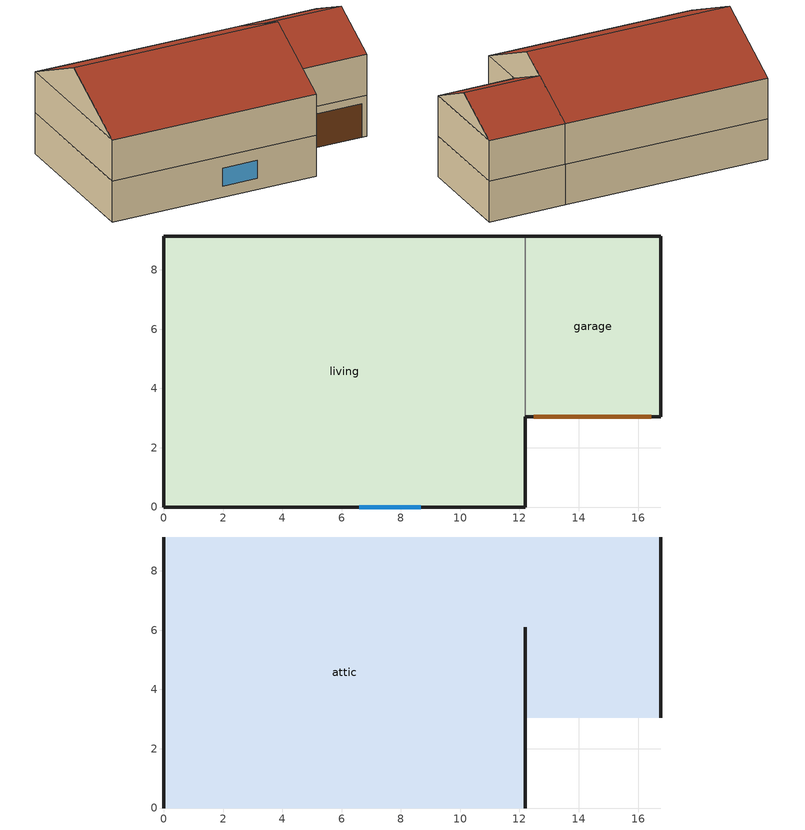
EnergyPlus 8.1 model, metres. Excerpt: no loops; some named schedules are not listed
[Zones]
garage
 floor ground (GrndUninsUnfinGrgFloor): 16.76,9.14 16.76,3.05 12.19,3.05 12.19,9.14 z0
 wall outside (ExtUninsUnfinWall): 12.19,3.05 16.76,3.05 16.76,9.14 12.19,9.14 z0:2.44
 wall to living (RevUnfinInsFinWall): 12.19,9.14 12.19,3.05 z0:2.44
 door (GarageDoors): 12.49,3.05 16.45,3.05 z0:2
living
 floor ground (Slab): 12.19,9.14 12.19,0 0,0 0,9.14 z0
 floor to garage (UnfinInsFinFloor): 16.76,9.14 16.76,3.05 12.19,3.05 12.19,9.14 z2.44
 floor adiabatic (FinUninsFinFloor): 12.19,9.14 12.19,0 0,0 0,9.14 z2.44
 wall outside (ExtInsFinWall): 12.19,9.14 0,9.14 0,0 12.19,0 12.19,3.05 16.76,3.05 16.76,9.14 12.19,9.14 z2.44:4.88; 12.19,9.14 0,9.14 0,0 12.19,0 12.19,3.05 z0:2.44
 window (Sub Surface 1-Glass): 6.6,0 8.67,0 z0.66:1.72
 ceiling adiabatic (RevFinUninsFinFloor): 12.19,0 12.19,9.14 0,9.14 0,0 z2.44
attic
 floor to living (FinInsUnfinUAFloor): 12.19,9.14 12.19,0 0,0 0,9.14 z4.88; 16.76,9.14 16.76,3.05 12.19,3.05 12.19,9.14 z4.88
 wall outside (ExtUninsUnfinWall): 12.19,4.57,7.16 12.19,0,4.88 12.19,3.05,4.88 12.19,6.1,6.4; 0,4.57,7.16 0,9.14,4.88 0,0,4.88; 16.76,6.1,6.4 16.76,3.05,4.88 16.76,9.14,4.88
 roof outside (UnfinInsExtRoof): 12.19,4.57,7.16 12.19,9.14,4.88 0,9.14,4.88 0,4.57,7.16; 0,4.57,7.16 0,0,4.88 12.19,0,4.88 12.19,4.57,7.16; 16.76,6.1,6.4 16.76,9.14,4.88 12.19,9.14,4.88 12.19,6.1,6.4; 12.19,6.1,6.4 12.19,3.05,4.88 16.76,3.05,4.88 16.76,6.1,6.4
[Building]
simple residential geometry
[Site:Location]
Site 1: Latitude {deg}=39.74; Longitude {deg}=-105.18; Time Zone {hr}=-7; Elevation {m}=1829
[Site:WaterMainsTemperature]
Calculation Method=Correlation; Annual Average Outdoor Air Temperature {C}=9.76111; Maximum Difference In Monthly Average Outdoor Air Temperatures {deltaC}=22.8111
[SizingPeriod:DesignDay] Month=7; Day of Month=21; Day Type=SummerDesignDay; Daily Dry-Bulb Temperature Range {deltaC}=15.2; Dry-Bulb Temperature Range Modifier Type=DefaultMultipliers; Barometric Pressure {Pa}=81198; Wind Speed {m/s}=4.9; Wind Direction {deg}=0; Rain Indicator=No; Snow Indicator=No; Daylight Saving Time Indicator=No; Solar Model Indicator=ASHRAETau; ASHRAE Clear Sky Optical Depth for Beam Irradiance (taub)=0.424; ASHRAE Clear Sky Optical Depth for Diffuse Irradiance (taud)=2.025
Name | Maximum Dry-Bulb Temperature {C} | Humidity Condition Type | Wetbulb or DewPoint at Maximum Dry-Bulb {C} | Enthalpy at Maximum Dry-Bulb {J/kg}
Denver Centennial  Golden   N Ann Clg .4% Condns DB=>MWB | 33 | Wetbulb | 15.7
Denver Centennial  Golden   N Ann Clg .4% Condns DP=>MDB | 20.2 | Dewpoint | 16.1
Denver Centennial  Golden   N Ann Clg .4% Condns Enth=>MDB | 27.3 | Enthalpy |  | 59700
Denver Centennial  Golden   N Ann Clg .4% Condns WB=>MDB | 27.3 | Wetbulb | 18.4
[Material]
Name | Roughness | Thickness {m} | Conductivity {W/m-K} | Density {kg/m3} | Specific Heat {J/kg-K} | Thermal Absorptance | Solar Absorptance | Visible Absorptance
CarpetBareLayer; CarpetBareLayer 1 | Rough | 0.0127 | 0.0433377 | 54.4628 | 1339.776 | 0.9 | 0.9 | 0.7
Concrete-4in | Rough | 0.1016 | 1.3112 | 2242.58 | 837.36 | 0.9 | 0.7 | 0.7
ExteriorFinish | Rough | 0.009525 | 0.0901424 | 177.805 | 1046.7 | 0.9 | 0.3 | 0.3
FloorMass; FloorMass 1 | Rough | 0.015875 | 0.11544 | 544.628 | 1214.172 | 0.9 | 0.6 | 0.7
GarageDoorMaterial | Smooth | 0.0633984 | 0.0873133 | 512.591 | 1214.172 | 0.9 | 0.7 | 0.7
GarageFurnitureMaterial | Rough | 0.1524 | 0.11544 | 640.739 | 1214.172 | 0.9 | 0.7 | 0.7
GypsumBoard-Ceiling; GypsumBoard-Ceiling 1 | Rough | 0.0127 | 0.160266 | 800.923 | 837.36 | 0.9 | 0.3 | 0.1
GypsumBoard-ExtWall; PartitionWallMass; PartitionWallMass 1 | Rough | 0.0127 | 0.160266 | 800.923 | 837.36 | 0.9 | 0.5 | 0.1
IntFloorIns | Rough | 0.1397 | 0.0668072 | 106.355 | 1151.63 | 0.9 | 0.7 | 0.7
IntWallIns | Rough | 0.0889 | 0.0550499 | 162.387 | 1178.86 | 0.9 | 0.7 | 0.7
LivingFurnitureMaterial | Rough | 0.1524 | 0.11544 | 640.739 | 1214.172 | 0.9 | 0.6 | 0.1
Mat-Fic-Slab | Rough | 0.0254 | 0.0114892 | 40.0462 | 1214.172 | 0.9 | 0.7 | 0.7
Plywood-1_2in; Plywood-1_2in 1 | Rough | 0.0127 | 0.11544 | 512.591 | 1214.172 | 0.9 | 0.7 | 0.7
Plywood-3_4in; Plywood-3_4in 1; Plywood-3_4in 2 | Rough | 0.01905 | 0.11544 | 512.591 | 1214.172 | 0.9 | 0.7 | 0.7
RoofingMaterial | Rough | 0.0094488 | 0.162689 | 1121.29 | 1465.38 | 0.91 | 0.85 | 0.85
SlabCarpetBareEquivalentMaterial | Rough | 0.0254 | 0.0866804 | 40.0462 | 1214.172 | 0.9 | 0.6 | 0.7
SlabMass | Rough | 0.1016 | 1.31247 | 2242.58 | 837.36 | 0.9 | 0.6 | 0.7
SlabSoil-12in; Soil-12in | Rough | 0.3048 | 1.73073 | 1842.12 | 418.68 | 0.9 | 0.7 | 0.7
StudandAirFloor | Rough | 0.0889 | 0.448724 | 67.468 | 1211.59 | 0.9 | 0.7 | 0.7
StudandAirWall; StudandAirWall 1 | Rough | 0.0889 | 0.4425 | 48.9212 | 1210.47 | 0.9 | 0.7 | 0.7
StudandCavity | Rough | 0.0889 | 0.0542415 | 162.387 | 1178.86 | 0.9 | 0.7 | 0.7
UAAdditionalCeilingIns | Rough | 0.189145 | 0.0539893 | 16.0185 | 1046.7 | 0.9 | 0.7 | 0.7
UARoofIns | Rough | 0.18415 | 9.5252 | 36.7699 | 1209.11 | 0.9 | 0.7 | 0.7
UATrussandIns | Rough | 0.0889 | 0.0564549 | 50.7785 | 1165.04 | 0.9 | 0.7 | 0.7
[Material:NoMass]
Adiabatic: Roughness=Rough; Thermal Resistance {m2-K/W}=176.11; Thermal Absorptance=0.9; Solar Absorptance=0.7; Visible Absorptance=0.7
[WindowMaterial:Shade]
CoolingShade: Solar Transmittance=0.999; Solar Reflectance=0.00099; Visible Transmittance=0.999; Visible Reflectance=0.00099; Infrared Hemispherical Emissivity=1e-005; Infrared Transmittance=0.999; Thickness {m}=0.0001; Conductivity {W/m-K}=10000; Shade to Glass Distance {m}=0.001; Top Opening Multiplier=0; Bottom Opening Multiplier=0; Left-Side Opening Multiplier=0; Right-Side Opening Multiplier=0; Airflow Permeability=0
[WindowMaterial:SimpleGlazingSystem]
Sub Surface 1-Win: U-Factor {W/m2-K}=0.38; Solar Heat Gain Coefficient=0.308
[WindowProperty:ShadingControl]
WindowShadingControl: Shading Type=InteriorShade; Shading Control Type=OnIfScheduleAllows; Schedule=WindowShadingSchedule; Shading Control Is Scheduled=Yes; Glare Control Is Active=No; Shading Device Material=CoolingShade
[Construction]
ExtInsFinWall: ExteriorFinish, Plywood-1_2in, StudandCavity, GypsumBoard-ExtWall
ExtUninsUnfinWall: ExteriorFinish, Plywood-1_2in 1, StudandAirWall
FinInsUnfinUAFloor: GypsumBoard-Ceiling, UATrussandIns, UAAdditionalCeilingIns
FinUninsFinFloor: GypsumBoard-Ceiling 1, StudandAirFloor, Plywood-3_4in 2, FloorMass 1, CarpetBareLayer 1
FinUninsFinWall: PartitionWallMass 1, StudandAirWall 1, PartitionWallMass 1
GarageDoors: GarageDoorMaterial
GarageFurniture: GarageFurnitureMaterial
GrndUninsUnfinGrgFloor: Adiabatic, Soil-12in, Concrete-4in
LivingFurniture: LivingFurnitureMaterial
RevFinUninsFinFloor: CarpetBareLayer 1, FloorMass 1, Plywood-3_4in 2, StudandAirFloor, GypsumBoard-Ceiling 1
RevUnfinInsFinWall: PartitionWallMass, IntWallIns
Slab: Mat-Fic-Slab, SlabSoil-12in, SlabMass, SlabCarpetBareEquivalentMaterial
Sub Surface 1-Glass: Sub Surface 1-Win
UnfinInsExtRoof: RoofingMaterial, Plywood-3_4in, UARoofIns
UnfinInsFinFloor: IntFloorIns, Plywood-3_4in 1, FloorMass, CarpetBareLayer
[Zone]
Name | Part of Total Floor Area
attic; living | Yes
garage
[OtherEquipment] Zone or ZoneList=living; Design Level Calculation Method=EquipmentLevel
Name | Schedule | Design Level {W} | Fraction Latent
baths internal gains | baths internal gains | 15.5553 | 0
pump internal gains | Pump flat load schedule | 0
showers internal gains | showers internal gains | 142.983 | 0.487197
sinks internal gains | sinks internal gains | 28.5215 | 0.31222
[InternalMass]
Name | Construction | Zone | Surface Area {m2}
first floor garage GarageSpaceFurniture | GarageFurniture | garage | 2.78709
Space 1 LivingPartition | FinUninsFinWall | living | 111.484
Space 1 LivingSpaceFurniture | LivingFurniture | living | 44.5935
[Exterior:Lights]
residential_exterior_lighting: Schedule=Int_lighting_annual_schedule; Design Level {W}=182.444
[ZoneInfiltration:FlowCoefficient]
Living Infiltration: Zone=living; Schedule=AlwaysOn; Flow Coefficient=1; Stack Coefficient=1; Pressure Exponent=1; Wind Coefficient=1; Shelter Factor=1
[ZoneVentilation:DesignFlowRate]
Natural Ventilation: Zone or ZoneList=living; Schedule=NatVent; Design Flow Rate Calculation Method=Flow/Zone; Design Flow Rate {m3/s}=0.001; Ventilation Type=Natural; Fan Pressure Rise {Pa}=0; Fan Total Efficiency=1; Constant Term Coefficient=1; Temperature Term Coefficient=0; Velocity Term Coefficient=0; Velocity Squared Term Coefficient=0
[Schedule:Day:Interval]
Pump flat load schedule: No, 24:00, 1
Schedule Day 137: No, 24:00, 0
Schedule Day 139: No, 01:00, 0.0780592, 02:00, 0.0390296, 03:00, 0.0390296, 04:00, 0.0390296, 05:00, 0.0780592, 06:00, 0.185391, 07:00, 0.44884, 08:00, 0.565929, 09:00, 0.643989, 10:00, 0.565929, 11:00, 0.44884, 12:00, 0.341509, 13:00, 0.302479, 14:00, 0.22442, 15:00, 0.22442, 16:00, 0.22442, 17:00, 0.380539, 18:00, 0.44884, 19:00, 0.75132, 20:00, 0.97574, 21:00, 0.97574, 22:00, 0.75132, 23:00, 0.643989, 24:00, 0.380539
Schedule Day 141: No, 01:00, 0.0751625, 02:00, 0.0375813, 03:00, 0.0375813, 04:00, 0.0375813, 05:00, 0.0751625, 06:00, 0.178511, 07:00, 0.432185, 08:00, 0.544928, 09:00, 0.620091, 10:00, 0.544928, 11:00, 0.432185, 12:00, 0.328836, 13:00, 0.291255, 14:00, 0.216092, 15:00, 0.216092, 16:00, 0.216092, 17:00, 0.366417, 18:00, 0.432185, 19:00, 0.723439, 20:00, 0.939532, 21:00, 0.939532, 22:00, 0.723439, 23:00, 0.620091, 24:00, 0.366417
Schedule Day 143: No, 01:00, 0.0719159, 02:00, 0.035958, 03:00, 0.035958, 04:00, 0.035958, 05:00, 0.0719159, 06:00, 0.1708, 07:00, 0.413517, 08:00, 0.521391, 09:00, 0.593307, 10:00, 0.521391, 11:00, 0.413517, 12:00, 0.314632, 13:00, 0.278674, 14:00, 0.206758, 15:00, 0.206758, 16:00, 0.206758, 17:00, 0.35059, 18:00, 0.413517, 19:00, 0.692191, 20:00, 0.898949, 21:00, 0.898949, 22:00, 0.692191, 23:00, 0.593307, 24:00, 0.35059
Schedule Day 145: No, 01:00, 0.0691894, 02:00, 0.0345947, 03:00, 0.0345947, 04:00, 0.0345947, 05:00, 0.0691894, 06:00, 0.164325, 07:00, 0.397839, 08:00, 0.501623, 09:00, 0.570813, 10:00, 0.501623, 11:00, 0.397839, 12:00, 0.302704, 13:00, 0.268109, 14:00, 0.19892, 15:00, 0.19892, 16:00, 0.19892, 17:00, 0.337298, 18:00, 0.397839, 19:00, 0.665948, 20:00, 0.864868, 21:00, 0.864868, 22:00, 0.665948, 23:00, 0.570813, 24:00, 0.337298
Schedule Day 147: No, 01:00, 0.0677135, 02:00, 0.0338567, 03:00, 0.0338567, 04:00, 0.0338567, 05:00, 0.0677135, 06:00, 0.160819, 07:00, 0.389352, 08:00, 0.490923, 09:00, 0.558636, 10:00, 0.490923, 11:00, 0.389352, 12:00, 0.296246, 13:00, 0.26239, 14:00, 0.194676, 15:00, 0.194676, 16:00, 0.194676, 17:00, 0.330103, 18:00, 0.389352, 19:00, 0.651742, 20:00, 0.846418, 21:00, 0.846418, 22:00, 0.651742, 23:00, 0.558636, 24:00, 0.330103
[Schedule:Week:Daily]
Schedule:Week:Daily {5ffd193a-d130-4193-9332-ae6b86f81b7e}: Schedule Day 139, Schedule Day 139, Schedule Day 139, Schedule Day 139, Schedule Day 139, Schedule Day 139, Schedule Day 139, Schedule Day 137, Schedule Day 137, Schedule Day 137, Schedule Day 137, Schedule Day 137
Schedule:Week:Daily {53f70318-c200-436e-a874-f2a412aed45e}: Schedule Day 139, Schedule Day 139, Schedule Day 139, Schedule Day 141, Schedule Day 141, Schedule Day 141, Schedule Day 141, Schedule Day 137, Schedule Day 137, Schedule Day 137, Schedule Day 137, Schedule Day 137
Schedule:Week:Daily {7715e00c-a23f-4f09-9b71-7f9e5595fdf8}: Schedule Day 141, Schedule Day 141, Schedule Day 141, Schedule Day 141, Schedule Day 141, Schedule Day 141, Schedule Day 141, Schedule Day 137, Schedule Day 137, Schedule Day 137, Schedule Day 137, Schedule Day 137
Schedule:Week:Daily {07b91af6-7ff5-4c0c-ad72-80a9931c7235}: Schedule Day 141, Schedule Day 141, Schedule Day 141, Schedule Day 143, Schedule Day 143, Schedule Day 143, Schedule Day 143, Schedule Day 137, Schedule Day 137, Schedule Day 137, Schedule Day 137, Schedule Day 137
Schedule:Week:Daily {ae9e931d-6a5a-4b32-8a51-1097f90ed269}: Schedule Day 143, Schedule Day 143, Schedule Day 143, Schedule Day 143, Schedule Day 143, Schedule Day 143, Schedule Day 143, Schedule Day 137, Schedule Day 137, Schedule Day 137, Schedule Day 137, Schedule Day 137
Schedule:Week:Daily {7b6c21e2-03d0-4d9e-b5a0-87fa3ffd59c7}: Schedule Day 143, Schedule Day 143, Schedule Day 143, Schedule Day 143, Schedule Day 143, Schedule Day 143, Schedule Day 145, Schedule Day 137, Schedule Day 137, Schedule Day 137, Schedule Day 137, Schedule Day 137
Schedule:Week:Daily {1014f055-3eb3-43ab-b940-96e0ac4ab6ee}: Schedule Day 145, Schedule Day 145, Schedule Day 145, Schedule Day 145, Schedule Day 145, Schedule Day 145, Schedule Day 145, Schedule Day 137, Schedule Day 137, Schedule Day 137, Schedule Day 137, Schedule Day 137
Schedule:Week:Daily {2e3b6db3-5169-4277-a90d-a29392975f48}: Schedule Day 145, Schedule Day 147, Schedule Day 147, Schedule Day 147, Schedule Day 147, Schedule Day 147, Schedule Day 147, Schedule Day 137, Schedule Day 137, Schedule Day 137, Schedule Day 137, Schedule Day 137
Schedule:Week:Daily {eb7b9bc6-5371-41e6-a2b6-9484c7d20e25}: Schedule Day 147, Schedule Day 147, Schedule Day 147, Schedule Day 147, Schedule Day 147, Schedule Day 147, Schedule Day 147, Schedule Day 137, Schedule Day 137, Schedule Day 137, Schedule Day 137, Schedule Day 137
Schedule:Week:Daily {3ab5593e-989a-4c1b-998a-7caab8c92b63}: Schedule Day 147, Schedule Day 147, Schedule Day 147, Schedule Day 147, Schedule Day 149, Schedule Day 149, Schedule Day 149, Schedule Day 137, Schedule Day 137, Schedule Day 137, Schedule Day 137, Schedule Day 137
Schedule:Week:Daily {56b28d41-cdf2-467f-984c-5535bf11763d}: Schedule Day 149, Schedule Day 149, Schedule Day 149, Schedule Day 149, Schedule Day 149, Schedule Day 149, Schedule Day 149, Schedule Day 137, Schedule Day 137, Schedule Day 137, Schedule Day 137, Schedule Day 137
Schedule:Week:Daily {ead3416b-6ee8-40ba-965a-81c32ea69157}: Schedule Day 149, Schedule Day 149, Schedule Day 149, Schedule Day 149, Schedule Day 149, Schedule Day 149, Schedule Day 151, Schedule Day 137, Schedule Day 137, Schedule Day 137, Schedule Day 137, Schedule Day 137
Schedule:Week:Daily {c61c50f7-b6ac-45f4-aeda-2be21bdb2e57}: Schedule Day 151, Schedule Day 151, Schedule Day 151, Schedule Day 151, Schedule Day 151, Schedule Day 151, Schedule Day 151, Schedule Day 137, Schedule Day 137, Schedule Day 137, Schedule Day 137, Schedule Day 137
Schedule:Week:Daily {a59f91af-051a-4465-887d-27b2f7404a52}: Schedule Day 151, Schedule Day 151, Schedule Day 153, Schedule Day 153, Schedule Day 153, Schedule Day 153, Schedule Day 153, Schedule Day 137, Schedule Day 137, Schedule Day 137, Schedule Day 137, Schedule Day 137
Schedule:Week:Daily {bf6cfe5d-abc9-4a45-8a8b-27ae966066ab}: Schedule Day 153, Schedule Day 153, Schedule Day 153, Schedule Day 153, Schedule Day 153, Schedule Day 153, Schedule Day 153, Schedule Day 137, Schedule Day 137, Schedule Day 137, Schedule Day 137, Schedule Day 137
Schedule:Week:Daily {4566ac8d-4d3a-4472-a46f-3ede35b7532c}: Schedule Day 153, Schedule Day 153, Schedule Day 153, Schedule Day 153, Schedule Day 153, Schedule Day 155, Schedule Day 155, Schedule Day 137, Schedule Day 137, Schedule Day 137, Schedule Day 137, Schedule Day 137
Schedule:Week:Daily {62a7cc86-08bb-49fe-8080-302cedb3eb50}: Schedule Day 155, Schedule Day 155, Schedule Day 155, Schedule Day 155, Schedule Day 155, Schedule Day 155, Schedule Day 155, Schedule Day 137, Schedule Day 137, Schedule Day 137, Schedule Day 137, Schedule Day 137
Schedule:Week:Daily {45677869-565c-44d6-b892-0ffa5e97b0ea}: Schedule Day 157, Schedule Day 157, Schedule Day 157, Schedule Day 157, Schedule Day 157, Schedule Day 157, Schedule Day 157, Schedule Day 137, Schedule Day 137, Schedule Day 137, Schedule Day 137, Schedule Day 137
Schedule:Week:Daily {41e06af8-161b-426b-b0fe-49b8d219a711}: Schedule Day 157, Schedule Day 157, Schedule Day 157, Schedule Day 159, Schedule Day 159, Schedule Day 159, Schedule Day 159, Schedule Day 137, Schedule Day 137, Schedule Day 137, Schedule Day 137, Schedule Day 137
Schedule:Week:Daily {5002580a-9163-4d3e-ab6e-d8ba985013ea}: Schedule Day 159, Schedule Day 159, Schedule Day 159, Schedule Day 159, Schedule Day 159, Schedule Day 159, Schedule Day 159, Schedule Day 137, Schedule Day 137, Schedule Day 137, Schedule Day 137, Schedule Day 137
Schedule:Week:Daily {7ad9980b-1019-4c2a-82e7-80779b262302}: Schedule Day 159, Schedule Day 159, Schedule Day 159, Schedule Day 159, Schedule Day 159, Schedule Day 161, Schedule Day 161, Schedule Day 137, Schedule Day 137, Schedule Day 137, Schedule Day 137, Schedule Day 137
Schedule:Week:Daily {31d1043c-8cd0-4700-9ba7-780a5cf0de8e}: Schedule Day 161, Schedule Day 161, Schedule Day 161, Schedule Day 161, Schedule Day 161, Schedule Day 161, Schedule Day 161, Schedule Day 137, Schedule Day 137, Schedule Day 137, Schedule Day 137, Schedule Day 137
Schedule:Week:Daily {9b00a1ef-071e-434a-8a68-8cfbe78b0b2c}: LightingWeekend1, LightingWinter, LightingWinter, LightingWinter, LightingWinter, LightingWinter, LightingWeekend1, Schedule Day 216, LightingSummer 1, LightingWinter 1, Schedule Day 216, Schedule Day 216
Schedule:Week:Daily {a864b58e-ae59-486c-8df9-3f01dd43905d}: LightingWeekend1, LightingWinter, LightingWinter, LightingWeekday2, LightingWeekday2, LightingWeekday2, LightingWeekend2, Schedule Day 216, LightingSummer 1, LightingWinter 1, Schedule Day 216, Schedule Day 216
Schedule:Week:Daily {25924637-a503-46f9-b5d6-635da1ff17be}: LightingWeekend2, LightingWeekday2, LightingWeekday2, LightingWeekday2, LightingWeekday2, LightingWeekday2, LightingWeekend2, Schedule Day 216, LightingSummer 1, LightingWinter 1, Schedule Day 216, Schedule Day 216
Schedule:Week:Daily {e2cef8d2-5fbe-49cc-9c79-d3c4b38355d6}: LightingWeekend2, LightingWeekday2, LightingWeekday2, LightingWeekday3, LightingWeekday3, LightingWeekday3, LightingWeekend3, Schedule Day 216, LightingSummer 1, LightingWinter 1, Schedule Day 216, Schedule Day 216
Schedule:Week:Daily {ee1b048c-1ab0-4a7b-b91f-b4924d5e15fb}: LightingWeekend3, LightingWeekday3, LightingWeekday3, LightingWeekday3, LightingWeekday3, LightingWeekday3, LightingWeekend3, Schedule Day 216, LightingSummer 1, LightingWinter 1, Schedule Day 216, Schedule Day 216
Schedule:Week:Daily {ee9716e2-92f5-43b5-8ae1-52a2d4822457}: LightingWeekend3, LightingWeekday3, LightingWeekday3, LightingWeekday3, LightingWeekday3, LightingWeekday3, LightingWeekend4, Schedule Day 216, LightingSummer 1, LightingWinter 1, Schedule Day 216, Schedule Day 216
Schedule:Week:Daily {92fd7d5b-78aa-4fa5-b71a-e216356d3bbc}: LightingWeekend4, LightingWeekday4, LightingWeekday4, LightingWeekday4, LightingWeekday4, LightingWeekday4, LightingWeekend4, Schedule Day 216, LightingSummer 1, LightingWinter 1, Schedule Day 216, Schedule Day 216
Schedule:Week:Daily {fee5ec20-61da-4c33-8000-c628f6e12692}: LightingWeekend4, LightingWeekday5, LightingWeekday5, LightingWeekday5, LightingWeekday5, LightingWeekday5, LightingWeekend5, Schedule Day 216, LightingSummer 1, LightingWinter 1, Schedule Day 216, Schedule Day 216
Schedule:Week:Daily {f2a4954f-d2eb-4248-ab0d-7be840dc140c}: LightingWeekend5, LightingWeekday5, LightingWeekday5, LightingWeekday5, LightingWeekday5, LightingWeekday5, LightingWeekend5, Schedule Day 216, LightingSummer 1, LightingWinter 1, Schedule Day 216, Schedule Day 216
Schedule:Week:Daily {e1749a58-b4cc-4cf4-b38e-6bb1d1dfa04b}: LightingWeekend5, LightingWeekday5, LightingWeekday5, LightingWeekday5, LightingSummer, LightingSummer, LightingWeekend6, Schedule Day 216, LightingSummer 1, LightingWinter 1, Schedule Day 216, Schedule Day 216
Schedule:Week:Daily {999bf728-1d1f-4116-b423-ca813bc62fc1}: LightingWeekend6, LightingSummer, LightingSummer, LightingSummer, LightingSummer, LightingSummer, LightingWeekend6, Schedule Day 216, LightingSummer 1, LightingWinter 1, Schedule Day 216, Schedule Day 216
Schedule:Week:Daily {e50b4738-d727-4d04-873a-6b1749c62881}: LightingWeekend6, LightingSummer, LightingSummer, LightingSummer, LightingSummer, LightingSummer, LightingWeekend7, Schedule Day 216, LightingSummer 1, LightingWinter 1, Schedule Day 216, Schedule Day 216
Schedule:Week:Daily {90d4aa92-5229-409e-ac44-052fedbab512}: LightingWeekend7, LightingWeekday7, LightingWeekday7, LightingWeekday7, LightingWeekday7, LightingWeekday7, LightingWeekend7, Schedule Day 216, LightingSummer 1, LightingWinter 1, Schedule Day 216, Schedule Day 216
Schedule:Week:Daily {bee8f427-ffed-421f-b60b-7cc81eb39d38}: LightingWeekend7, LightingWeekday7, LightingWeekday8, LightingWeekday8, LightingWeekday8, LightingWeekday8, LightingWeekend8, Schedule Day 216, LightingSummer 1, LightingWinter 1, Schedule Day 216, Schedule Day 216
Schedule:Week:Daily {ca83f6cb-5897-42b0-9a51-5e25b783858f}: LightingWeekend8, LightingWeekday8, LightingWeekday8, LightingWeekday8, LightingWeekday8, LightingWeekday8, LightingWeekend8, Schedule Day 216, LightingSummer 1, LightingWinter 1, Schedule Day 216, Schedule Day 216
Schedule:Week:Daily {d93675bb-4578-4a04-aa45-e783663e26b6}: LightingWeekend8, LightingWeekday8, LightingWeekday8, LightingWeekday8, LightingWeekday8, LightingWeekday9, LightingWeekend9, Schedule Day 216, LightingSummer 1, LightingWinter 1, Schedule Day 216, Schedule Day 216
Schedule:Week:Daily {0051abdf-c780-4a02-a917-c6c5da1a4ac9}: LightingWeekend9, LightingWeekday9, LightingWeekday9, LightingWeekday9, LightingWeekday9, LightingWeekday9, LightingWeekend9, Schedule Day 216, LightingSummer 1, LightingWinter 1, Schedule Day 216, Schedule Day 216
Schedule:Week:Daily {f2e88898-8301-4bbe-9172-9fe9ea97e793}: LightingWeekend10, LightingWeekday10, LightingWeekday10, LightingWeekday10, LightingWeekday10, LightingWeekday10, LightingWeekend10, Schedule Day 216, LightingSummer 1, LightingWinter 1, Schedule Day 216, Schedule Day 216
Schedule:Week:Daily {9b78e1f3-454e-4a76-a7fd-274f9cc917f2}: LightingWeekend10, LightingWeekday10, LightingWeekday10, LightingWeekday11, LightingWeekday11, LightingWeekday11, LightingWeekend11, Schedule Day 216, LightingSummer 1, LightingWinter 1, Schedule Day 216, Schedule Day 216
Schedule:Week:Daily {bfcd48e9-e2dd-4f3d-adad-2eed5a6a1b95}: LightingWeekend11, LightingWeekday11, LightingWeekday11, LightingWeekday11, LightingWeekday11, LightingWeekday11, LightingWeekend11, Schedule Day 216, LightingSummer 1, LightingWinter 1, Schedule Day 216, Schedule Day 216
Schedule:Week:Daily {20316bd9-996f-4eea-abc3-b9dc294105d4}: LightingWeekend11, LightingWeekday11, LightingWeekday11, LightingWeekday11, LightingWeekday11, LightingWeekday12, LightingWeekend12, Schedule Day 216, LightingSummer 1, LightingWinter 1, Schedule Day 216, Schedule Day 216
Schedule:Week:Daily {c4de203f-82a4-4009-b887-cb7145838492}: LightingWeekend12, LightingWeekday12, LightingWeekday12, LightingWeekday12, LightingWeekday12, LightingWeekday12, LightingWeekend12, Schedule Day 216, LightingSummer 1, LightingWinter 1, Schedule Day 216, Schedule Day 216
Schedule:Week:Daily {6537c4f9-f81c-4de6-94b9-34dc19148dd5}: Pump flat load schedule, Pump flat load schedule, Pump flat load schedule, Pump flat load schedule, Pump flat load schedule, Pump flat load schedule, Pump flat load schedule, Pump flat load schedule, Pump flat load schedule, Pump flat load schedule, Pump flat load schedule, Pump flat load schedule
Schedule:Week:Daily {d126f0fc-503b-4b17-9924-f8f23e1feeeb}: Schedule Day 89, Schedule Day 89, Schedule Day 89, Schedule Day 89, Schedule Day 89, Schedule Day 89, Schedule Day 89, Schedule Day 87, Schedule Day 87, Schedule Day 87, Schedule Day 87, Schedule Day 87
Schedule:Week:Daily {b6b155fe-2f21-4f9f-80d0-27c9a87a5d0e}: Schedule Day 89, Schedule Day 89, Schedule Day 89, Schedule Day 91, Schedule Day 91, Schedule Day 91, Schedule Day 91, Schedule Day 87, Schedule Day 87, Schedule Day 87, Schedule Day 87, Schedule Day 87
Schedule:Week:Daily {d031c1ec-1064-4770-b2d8-4715a55474dd}: Schedule Day 91, Schedule Day 91, Schedule Day 91, Schedule Day 91, Schedule Day 91, Schedule Day 91, Schedule Day 91, Schedule Day 87, Schedule Day 87, Schedule Day 87, Schedule Day 87, Schedule Day 87
Schedule:Week:Daily {dde26095-7f90-4006-b5ef-ea2107d6896f}: Schedule Day 91, Schedule Day 91, Schedule Day 91, Schedule Day 93, Schedule Day 93, Schedule Day 93, Schedule Day 93, Schedule Day 87, Schedule Day 87, Schedule Day 87, Schedule Day 87, Schedule Day 87
Schedule:Week:Daily {19bc3fa6-ae79-4b2e-b305-120bf9bb3272}: Schedule Day 93, Schedule Day 93, Schedule Day 93, Schedule Day 93, Schedule Day 93, Schedule Day 93, Schedule Day 93, Schedule Day 87, Schedule Day 87, Schedule Day 87, Schedule Day 87, Schedule Day 87
Schedule:Week:Daily {33cb4f45-a9ee-4b34-8cc0-cf9d20203dd1}: Schedule Day 93, Schedule Day 93, Schedule Day 93, Schedule Day 93, Schedule Day 93, Schedule Day 93, Schedule Day 95, Schedule Day 87, Schedule Day 87, Schedule Day 87, Schedule Day 87, Schedule Day 87
Schedule:Week:Daily {8bf5cf9c-488c-4cc9-9e03-57622a91efd0}: Schedule Day 95, Schedule Day 95, Schedule Day 95, Schedule Day 95, Schedule Day 95, Schedule Day 95, Schedule Day 95, Schedule Day 87, Schedule Day 87, Schedule Day 87, Schedule Day 87, Schedule Day 87
Schedule:Week:Daily {0f8e7fab-0d4c-413e-b4f0-c61579518916}: Schedule Day 95, Schedule Day 97, Schedule Day 97, Schedule Day 97, Schedule Day 97, Schedule Day 97, Schedule Day 97, Schedule Day 87, Schedule Day 87, Schedule Day 87, Schedule Day 87, Schedule Day 87
Schedule:Week:Daily {a1116738-c921-4967-b2bb-c1eb4f57575c}: Schedule Day 97, Schedule Day 97, Schedule Day 97, Schedule Day 97, Schedule Day 97, Schedule Day 97, Schedule Day 97, Schedule Day 87, Schedule Day 87, Schedule Day 87, Schedule Day 87, Schedule Day 87
Schedule:Week:Daily {332adc8f-037e-4e99-88a2-3dc209e56f02}: Schedule Day 97, Schedule Day 97, Schedule Day 97, Schedule Day 97, Schedule Day 99, Schedule Day 99, Schedule Day 99, Schedule Day 87, Schedule Day 87, Schedule Day 87, Schedule Day 87, Schedule Day 87
Schedule:Week:Daily {77787d5f-e86f-4852-8b27-c3ffeccf08bb}: Schedule Day 99, Schedule Day 99, Schedule Day 99, Schedule Day 99, Schedule Day 99, Schedule Day 99, Schedule Day 99, Schedule Day 87, Schedule Day 87, Schedule Day 87, Schedule Day 87, Schedule Day 87
Schedule:Week:Daily {40fdc26d-eb3f-4c5e-8bb1-2b6956e035c7}: Schedule Day 99, Schedule Day 99, Schedule Day 99, Schedule Day 99, Schedule Day 99, Schedule Day 99, Schedule Day 101, Schedule Day 87, Schedule Day 87, Schedule Day 87, Schedule Day 87, Schedule Day 87
Schedule:Week:Daily {06c6bae2-5a4b-4f9c-ae66-9c97b6da6e3b}: Schedule Day 101, Schedule Day 101, Schedule Day 101, Schedule Day 101, Schedule Day 101, Schedule Day 101, Schedule Day 101, Schedule Day 87, Schedule Day 87, Schedule Day 87, Schedule Day 87, Schedule Day 87
Schedule:Week:Daily {65e70c00-29f0-4ec6-9036-b3af40581b10}: Schedule Day 101, Schedule Day 101, Schedule Day 103, Schedule Day 103, Schedule Day 103, Schedule Day 103, Schedule Day 103, Schedule Day 87, Schedule Day 87, Schedule Day 87, Schedule Day 87, Schedule Day 87
Schedule:Week:Daily {68870ab8-a136-4497-b881-675c1feb72ce}: Schedule Day 103, Schedule Day 103, Schedule Day 103, Schedule Day 103, Schedule Day 103, Schedule Day 103, Schedule Day 103, Schedule Day 87, Schedule Day 87, Schedule Day 87, Schedule Day 87, Schedule Day 87
Schedule:Week:Daily {7431f449-fd85-4583-9eab-273c29eaaf46}: Schedule Day 103, Schedule Day 103, Schedule Day 103, Schedule Day 103, Schedule Day 103, Schedule Day 105, Schedule Day 105, Schedule Day 87, Schedule Day 87, Schedule Day 87, Schedule Day 87, Schedule Day 87
Schedule:Week:Daily {6d054598-941a-4515-af0c-488c4bd1b6f9}: Schedule Day 105, Schedule Day 105, Schedule Day 105, Schedule Day 105, Schedule Day 105, Schedule Day 105, Schedule Day 105, Schedule Day 87, Schedule Day 87, Schedule Day 87, Schedule Day 87, Schedule Day 87
Schedule:Week:Daily {5c470882-b065-4a56-8d6e-432c420da192}: Schedule Day 107, Schedule Day 107, Schedule Day 107, Schedule Day 107, Schedule Day 107, Schedule Day 107, Schedule Day 107, Schedule Day 87, Schedule Day 87, Schedule Day 87, Schedule Day 87, Schedule Day 87
Schedule:Week:Daily {e0d344ad-4120-490f-83b7-909680108172}: Schedule Day 107, Schedule Day 107, Schedule Day 107, Schedule Day 109, Schedule Day 109, Schedule Day 109, Schedule Day 109, Schedule Day 87, Schedule Day 87, Schedule Day 87, Schedule Day 87, Schedule Day 87
Schedule:Week:Daily {dda8a1a4-bfee-4ec6-b88d-c37c2ee7bf81}: Schedule Day 109, Schedule Day 109, Schedule Day 109, Schedule Day 109, Schedule Day 109, Schedule Day 109, Schedule Day 109, Schedule Day 87, Schedule Day 87, Schedule Day 87, Schedule Day 87, Schedule Day 87
Schedule:Week:Daily {95a19eed-ee94-4596-b5ce-f5c4b12d7323}: Schedule Day 109, Schedule Day 109, Schedule Day 109, Schedule Day 109, Schedule Day 109, Schedule Day 111, Schedule Day 111, Schedule Day 87, Schedule Day 87, Schedule Day 87, Schedule Day 87, Schedule Day 87
Schedule:Week:Daily {5dbf88ea-56ce-47ed-a725-ef2daa902a8a}: Schedule Day 111, Schedule Day 111, Schedule Day 111, Schedule Day 111, Schedule Day 111, Schedule Day 111, Schedule Day 111, Schedule Day 87, Schedule Day 87, Schedule Day 87, Schedule Day 87, Schedule Day 87
Schedule:Week:Daily {89f47c1e-323d-4287-b77f-ea62f0fb6311}: Schedule Day 189, Schedule Day 189, Schedule Day 189, Schedule Day 189, Schedule Day 189, Schedule Day 189, Schedule Day 189, Schedule Day 187, Schedule Day 187, Schedule Day 187, Schedule Day 187, Schedule Day 187
Schedule:Week:Daily {b2d28b6c-62b4-42da-8d92-df5ba859d506}: Schedule Day 189, Schedule Day 189, Schedule Day 189, Schedule Day 191, Schedule Day 191, Schedule Day 191, Schedule Day 191, Schedule Day 187, Schedule Day 187, Schedule Day 187, Schedule Day 187, Schedule Day 187
Schedule:Week:Daily {3c39c4d0-6184-490d-b0a5-b437b32d2a81}: Schedule Day 191, Schedule Day 191, Schedule Day 191, Schedule Day 191, Schedule Day 191, Schedule Day 191, Schedule Day 191, Schedule Day 187, Schedule Day 187, Schedule Day 187, Schedule Day 187, Schedule Day 187
Schedule:Week:Daily {4c1891ad-892f-4f64-a56c-c416f2a19240}: Schedule Day 191, Schedule Day 191, Schedule Day 191, Schedule Day 193, Schedule Day 193, Schedule Day 193, Schedule Day 193, Schedule Day 187, Schedule Day 187, Schedule Day 187, Schedule Day 187, Schedule Day 187
Schedule:Week:Daily {414e4eb1-359c-4852-ba60-6c733430cae2}: Schedule Day 193, Schedule Day 193, Schedule Day 193, Schedule Day 193, Schedule Day 193, Schedule Day 193, Schedule Day 193, Schedule Day 187, Schedule Day 187, Schedule Day 187, Schedule Day 187, Schedule Day 187
Schedule:Week:Daily {8de55835-4e25-4c04-a84e-561a3a752a9a}: Schedule Day 193, Schedule Day 193, Schedule Day 193, Schedule Day 193, Schedule Day 193, Schedule Day 193, Schedule Day 195, Schedule Day 187, Schedule Day 187, Schedule Day 187, Schedule Day 187, Schedule Day 187
Schedule:Week:Daily {947174be-a95e-4086-b2c2-2f2d5d411f1b}: Schedule Day 195, Schedule Day 195, Schedule Day 195, Schedule Day 195, Schedule Day 195, Schedule Day 195, Schedule Day 195, Schedule Day 187, Schedule Day 187, Schedule Day 187, Schedule Day 187, Schedule Day 187
Schedule:Week:Daily {7bee58fe-b858-4ab9-90ea-427146eae3dc}: Schedule Day 195, Schedule Day 197, Schedule Day 197, Schedule Day 197, Schedule Day 197, Schedule Day 197, Schedule Day 197, Schedule Day 187, Schedule Day 187, Schedule Day 187, Schedule Day 187, Schedule Day 187
Schedule:Week:Daily {5e7dd888-c9d6-495e-8ba5-6b3ce5ea376a}: Schedule Day 197, Schedule Day 197, Schedule Day 197, Schedule Day 197, Schedule Day 197, Schedule Day 197, Schedule Day 197, Schedule Day 187, Schedule Day 187, Schedule Day 187, Schedule Day 187, Schedule Day 187
Schedule:Week:Daily {a786213b-187f-45a0-a16f-232319853318}: Schedule Day 197, Schedule Day 197, Schedule Day 197, Schedule Day 197, Schedule Day 199, Schedule Day 199, Schedule Day 199, Schedule Day 187, Schedule Day 187, Schedule Day 187, Schedule Day 187, Schedule Day 187
Schedule:Week:Daily {0d250808-1881-4037-bf9a-64312f46c0a3}: Schedule Day 199, Schedule Day 199, Schedule Day 199, Schedule Day 199, Schedule Day 199, Schedule Day 199, Schedule Day 199, Schedule Day 187, Schedule Day 187, Schedule Day 187, Schedule Day 187, Schedule Day 187
Schedule:Week:Daily {51ff6f35-ebf2-4bc1-9ad9-1a8a37f475ae}: Schedule Day 199, Schedule Day 199, Schedule Day 199, Schedule Day 199, Schedule Day 199, Schedule Day 199, Schedule Day 201, Schedule Day 187, Schedule Day 187, Schedule Day 187, Schedule Day 187, Schedule Day 187
Schedule:Week:Daily {d9b192ad-0575-4b97-a9d4-0dc11b43ddee}: Schedule Day 201, Schedule Day 201, Schedule Day 201, Schedule Day 201, Schedule Day 201, Schedule Day 201, Schedule Day 201, Schedule Day 187, Schedule Day 187, Schedule Day 187, Schedule Day 187, Schedule Day 187
Schedule:Week:Daily {78738c5e-8b51-40b5-a2ff-2e92674c6886}: Schedule Day 201, Schedule Day 201, Schedule Day 203, Schedule Day 203, Schedule Day 203, Schedule Day 203, Schedule Day 203, Schedule Day 187, Schedule Day 187, Schedule Day 187, Schedule Day 187, Schedule Day 187
Schedule:Week:Daily {5218fd19-aee7-4a22-8803-fc58f3409f20}: Schedule Day 203, Schedule Day 203, Schedule Day 203, Schedule Day 203, Schedule Day 203, Schedule Day 203, Schedule Day 203, Schedule Day 187, Schedule Day 187, Schedule Day 187, Schedule Day 187, Schedule Day 187
Schedule:Week:Daily {64d5d5bb-8673-4477-9c3c-5557c1a7afe1}: Schedule Day 203, Schedule Day 203, Schedule Day 203, Schedule Day 203, Schedule Day 203, Schedule Day 205, Schedule Day 205, Schedule Day 187, Schedule Day 187, Schedule Day 187, Schedule Day 187, Schedule Day 187
Schedule:Week:Daily {6df0d850-a409-4292-8f13-32aae1654519}: Schedule Day 205, Schedule Day 205, Schedule Day 205, Schedule Day 205, Schedule Day 205, Schedule Day 205, Schedule Day 205, Schedule Day 187, Schedule Day 187, Schedule Day 187, Schedule Day 187, Schedule Day 187
Schedule:Week:Daily {96e97cac-17a9-4216-a446-c97d474b69eb}: Schedule Day 207, Schedule Day 207, Schedule Day 207, Schedule Day 207, Schedule Day 207, Schedule Day 207, Schedule Day 207, Schedule Day 187, Schedule Day 187, Schedule Day 187, Schedule Day 187, Schedule Day 187
Schedule:Week:Daily {332f862f-d898-4c51-bb2e-6a2479e193c9}: Schedule Day 207, Schedule Day 207, Schedule Day 207, Schedule Day 209, Schedule Day 209, Schedule Day 209, Schedule Day 209, Schedule Day 187, Schedule Day 187, Schedule Day 187, Schedule Day 187, Schedule Day 187
Schedule:Week:Daily {f7635c26-c72e-4fe5-93b5-21b444f7cfa7}: Schedule Day 209, Schedule Day 209, Schedule Day 209, Schedule Day 209, Schedule Day 209, Schedule Day 209, Schedule Day 209, Schedule Day 187, Schedule Day 187, Schedule Day 187, Schedule Day 187, Schedule Day 187
Schedule:Week:Daily {c6eb37b4-b4b9-4997-ae76-2aba5e93646c}: Schedule Day 209, Schedule Day 209, Schedule Day 209, Schedule Day 209, Schedule Day 209, Schedule Day 211, Schedule Day 211, Schedule Day 187, Schedule Day 187, Schedule Day 187, Schedule Day 187, Schedule Day 187
Schedule:Week:Daily {7b63774e-cf29-4802-8d83-67f0505ba12c}: Schedule Day 211, Schedule Day 211, Schedule Day 211, Schedule Day 211, Schedule Day 211, Schedule Day 211, Schedule Day 211, Schedule Day 187, Schedule Day 187, Schedule Day 187, Schedule Day 187, Schedule Day 187
Schedule:Week:Daily {7bb9700d-35ad-4380-a76f-46294bd28bde}: WindowShadingSchedule01d, WindowShadingSchedule01d, WindowShadingSchedule01d, WindowShadingSchedule01d, WindowShadingSchedule01d, WindowShadingSchedule01d, WindowShadingSchedule01d, Schedule Day 1, WindowShadingScheduleSummer, WindowShadingScheduleWinter, Schedule Day 1, Schedule Day 1
Schedule:Week:Daily {cb9dfdb7-b681-4629-9e8e-c1bab695cab1}: WindowShadingSchedule01d, WindowShadingSchedule01d, WindowShadingSchedule01d, WindowShadingSchedule02d, WindowShadingSchedule02d, WindowShadingSchedule02d, WindowShadingSchedule02d, Schedule Day 1, WindowShadingScheduleSummer, WindowShadingScheduleWinter, Schedule Day 1, Schedule Day 1
Schedule:Week:Daily {1118d3ca-c675-4c74-a366-cc7e5c49daa7}: WindowShadingSchedule02d, WindowShadingSchedule02d, WindowShadingSchedule02d, WindowShadingSchedule02d, WindowShadingSchedule02d, WindowShadingSchedule02d, WindowShadingSchedule02d, Schedule Day 1, WindowShadingScheduleSummer, WindowShadingScheduleWinter, Schedule Day 1, Schedule Day 1
Schedule:Week:Daily {1dde081a-26e8-4a3b-b7cb-6a0db4fb96fc}: WindowShadingSchedule02d, WindowShadingSchedule02d, WindowShadingSchedule02d, WindowShadingSchedule03d, WindowShadingSchedule03d, WindowShadingSchedule03d, WindowShadingSchedule03d, Schedule Day 1, WindowShadingScheduleSummer, WindowShadingScheduleWinter, Schedule Day 1, Schedule Day 1
Schedule:Week:Daily {4444451c-1b6b-497a-86a6-d7653ab91bb0}: WindowShadingSchedule03d, WindowShadingSchedule03d, WindowShadingSchedule03d, WindowShadingSchedule03d, WindowShadingSchedule03d, WindowShadingSchedule03d, WindowShadingSchedule03d, Schedule Day 1, WindowShadingScheduleSummer, WindowShadingScheduleWinter, Schedule Day 1, Schedule Day 1
Schedule:Week:Daily {18b39de8-f87a-43cf-8d02-419af5c67ddb}: WindowShadingSchedule03d, WindowShadingSchedule03d, WindowShadingSchedule03d, WindowShadingSchedule03d, WindowShadingSchedule03d, WindowShadingSchedule03d, WindowShadingSchedule04d, Schedule Day 1, WindowShadingScheduleSummer, WindowShadingScheduleWinter, Schedule Day 1, Schedule Day 1
Schedule:Week:Daily {7a0361f4-9484-46b4-81b9-9f5f85d4a44c}: WindowShadingSchedule04d, WindowShadingSchedule04d, WindowShadingSchedule04d, WindowShadingSchedule04d, WindowShadingSchedule04d, WindowShadingSchedule04d, WindowShadingSchedule04d, Schedule Day 1, WindowShadingScheduleSummer, WindowShadingScheduleWinter, Schedule Day 1, Schedule Day 1
Schedule:Week:Daily {b9acac52-6e7a-4505-87d9-81ad51bf5f89}: WindowShadingSchedule04d, WindowShadingSchedule05d, WindowShadingSchedule05d, WindowShadingSchedule05d, WindowShadingSchedule05d, WindowShadingSchedule05d, WindowShadingSchedule05d, Schedule Day 1, WindowShadingScheduleSummer, WindowShadingScheduleWinter, Schedule Day 1, Schedule Day 1
Schedule:Week:Daily {ba3c0373-9d41-4cfb-ab18-c9ab6336533b}: WindowShadingSchedule05d, WindowShadingSchedule05d, WindowShadingSchedule05d, WindowShadingSchedule05d, WindowShadingSchedule05d, WindowShadingSchedule05d, WindowShadingSchedule05d, Schedule Day 1, WindowShadingScheduleSummer, WindowShadingScheduleWinter, Schedule Day 1, Schedule Day 1
Schedule:Week:Daily {e20e5206-feb6-4e6c-b8a6-09467627cc6a}: WindowShadingSchedule05d, WindowShadingSchedule05d, WindowShadingSchedule05d, WindowShadingSchedule05d, WindowShadingSchedule06d, WindowShadingSchedule06d, WindowShadingSchedule06d, Schedule Day 1, WindowShadingScheduleSummer, WindowShadingScheduleWinter, Schedule Day 1, Schedule Day 1
Schedule:Week:Daily {28c46f30-7e27-4776-a0e4-0b783684f5a3}: WindowShadingSchedule06d, WindowShadingSchedule06d, WindowShadingSchedule06d, WindowShadingSchedule06d, WindowShadingSchedule06d, WindowShadingSchedule06d, WindowShadingSchedule06d, Schedule Day 1, WindowShadingScheduleSummer, WindowShadingScheduleWinter, Schedule Day 1, Schedule Day 1
Schedule:Week:Daily {f95cd137-44d0-426f-a04d-006c90a4f325}: WindowShadingSchedule06d, WindowShadingSchedule06d, WindowShadingSchedule06d, WindowShadingSchedule06d, WindowShadingSchedule06d, WindowShadingSchedule06d, WindowShadingSchedule07d, Schedule Day 1, WindowShadingScheduleSummer, WindowShadingScheduleWinter, Schedule Day 1, Schedule Day 1
Schedule:Week:Daily {48eac4b5-9572-4cda-a4ca-5125b73f9368}: WindowShadingSchedule07d, WindowShadingSchedule07d, WindowShadingSchedule07d, WindowShadingSchedule07d, WindowShadingSchedule07d, WindowShadingSchedule07d, WindowShadingSchedule07d, Schedule Day 1, WindowShadingScheduleSummer, WindowShadingScheduleWinter, Schedule Day 1, Schedule Day 1
Schedule:Week:Daily {600cddf2-aa08-4f2a-9aed-facb72b9ab06}: WindowShadingSchedule07d, WindowShadingSchedule07d, WindowShadingSchedule08d, WindowShadingSchedule08d, WindowShadingSchedule08d, WindowShadingSchedule08d, WindowShadingSchedule08d, Schedule Day 1, WindowShadingScheduleSummer, WindowShadingScheduleWinter, Schedule Day 1, Schedule Day 1
Schedule:Week:Daily {c31f9b6d-7136-4f0d-8c19-988f06adffab}: WindowShadingSchedule08d, WindowShadingSchedule08d, WindowShadingSchedule08d, WindowShadingSchedule08d, WindowShadingSchedule08d, WindowShadingSchedule08d, WindowShadingSchedule08d, Schedule Day 1, WindowShadingScheduleSummer, WindowShadingScheduleWinter, Schedule Day 1, Schedule Day 1
Schedule:Week:Daily {5eda6020-508d-41db-8c6f-caa01ebed651}: WindowShadingSchedule08d, WindowShadingSchedule08d, WindowShadingSchedule08d, WindowShadingSchedule08d, WindowShadingSchedule08d, WindowShadingSchedule09d, WindowShadingSchedule09d, Schedule Day 1, WindowShadingScheduleSummer, WindowShadingScheduleWinter, Schedule Day 1, Schedule Day 1
Schedule:Week:Daily {f4bbbb25-a088-4018-9d3a-435bcbc8d1c0}: WindowShadingSchedule09d, WindowShadingSchedule09d, WindowShadingSchedule09d, WindowShadingSchedule09d, WindowShadingSchedule09d, WindowShadingSchedule09d, WindowShadingSchedule09d, Schedule Day 1, WindowShadingScheduleSummer, WindowShadingScheduleWinter, Schedule Day 1, Schedule Day 1
Schedule:Week:Daily {e5f19379-7860-42bb-9aa4-0006f6f31304}: WindowShadingSchedule10d, WindowShadingSchedule10d, WindowShadingSchedule10d, WindowShadingSchedule10d, WindowShadingSchedule10d, WindowShadingSchedule10d, WindowShadingSchedule10d, Schedule Day 1, WindowShadingScheduleSummer, WindowShadingScheduleWinter, Schedule Day 1, Schedule Day 1
Schedule:Week:Daily {e7784c36-848d-4ed0-9b83-9d017ed181a2}: WindowShadingSchedule10d, WindowShadingSchedule10d, WindowShadingSchedule10d, WindowShadingSchedule11d, WindowShadingSchedule11d, WindowShadingSchedule11d, WindowShadingSchedule11d, Schedule Day 1, WindowShadingScheduleSummer, WindowShadingScheduleWinter, Schedule Day 1, Schedule Day 1
Schedule:Week:Daily {2d82f3eb-98f9-49e9-8e4f-26e4f60920b8}: WindowShadingSchedule11d, WindowShadingSchedule11d, WindowShadingSchedule11d, WindowShadingSchedule11d, WindowShadingSchedule11d, WindowShadingSchedule11d, WindowShadingSchedule11d, Schedule Day 1, WindowShadingScheduleSummer, WindowShadingScheduleWinter, Schedule Day 1, Schedule Day 1
Schedule:Week:Daily {049fc169-60dd-4518-a601-81cff109bfa1}: WindowShadingSchedule11d, WindowShadingSchedule11d, WindowShadingSchedule11d, WindowShadingSchedule11d, WindowShadingSchedule11d, WindowShadingSchedule12d, WindowShadingSchedule12d, Schedule Day 1, WindowShadingScheduleSummer, WindowShadingScheduleWinter, Schedule Day 1, Schedule Day 1
Schedule:Week:Daily {bf989094-2ddb-4f38-9a92-420a1c4d60c4}: WindowShadingSchedule12d, WindowShadingSchedule12d, WindowShadingSchedule12d, WindowShadingSchedule12d, WindowShadingSchedule12d, WindowShadingSchedule12d, WindowShadingSchedule12d, Schedule Day 1, WindowShadingScheduleSummer, WindowShadingScheduleWinter, Schedule Day 1, Schedule Day 1
[Schedule:Year]
baths internal gains: Schedule:Week:Daily {5ffd193a-d130-4193-9332-ae6b86f81b7e}, 1, 1, 1, 28, Schedule:Week:Daily {53f70318-c200-436e-a874-f2a412aed45e}, 1, 29, 2, 4, Schedule:Week:Daily {7715e00c-a23f-4f09-9b71-7f9e5595fdf8}, 2, 5, 2, 25, Schedule:Week:Daily {07b91af6-7ff5-4c0c-ad72-80a9931c7235}, 2, 26, 3, 4, Schedule:Week:Daily {ae9e931d-6a5a-4b32-8a51-1097f90ed269}, 3, 5, 3, 25, Schedule:Week:Daily {7b6c21e2-03d0-4d9e-b5a0-87fa3ffd59c7}, 3, 26, 4, 1, Schedule:Week:Daily {1014f055-3eb3-43ab-b940-96e0ac4ab6ee}, 4, 2, 4, 29, Schedule:Week:Daily {2e3b6db3-5169-4277-a90d-a29392975f48}, 4, 30, 5, 6, Schedule:Week:Daily {eb7b9bc6-5371-41e6-a2b6-9484c7d20e25}, 5, 7, 5, 27, Schedule:Week:Daily {3ab5593e-989a-4c1b-998a-7caab8c92b63}, 5, 28, 6, 3, Schedule:Week:Daily {56b28d41-cdf2-467f-984c-5535bf11763d}, 6, 4, 6, 24, Schedule:Week:Daily {ead3416b-6ee8-40ba-965a-81c32ea69157}, 6, 25, 7, 1, Schedule:Week:Daily {c61c50f7-b6ac-45f4-aeda-2be21bdb2e57}, 7, 2, 7, 29, Schedule:Week:Daily {a59f91af-051a-4465-887d-27b2f7404a52}, 7, 30, 8, 5, Schedule:Week:Daily {bf6cfe5d-abc9-4a45-8a8b-27ae966066ab}, 8, 6, 8, 26, Schedule:Week:Daily {4566ac8d-4d3a-4472-a46f-3ede35b7532c}, 8, 27, 9, 2, Schedule:Week:Daily {62a7cc86-08bb-49fe-8080-302cedb3eb50}, 9, 3, 9, 30, Schedule:Week:Daily {45677869-565c-44d6-b892-0ffa5e97b0ea}, 10, 1, 10, 28, Schedule:Week:Daily {41e06af8-161b-426b-b0fe-49b8d219a711}, 10, 29, 11, 4, Schedule:Week:Daily {5002580a-9163-4d3e-ab6e-d8ba985013ea}, 11, 5, 11, 25, Schedule:Week:Daily {7ad9980b-1019-4c2a-82e7-80779b262302}, 11, 26, 12, 2, Schedule:Week:Daily {31d1043c-8cd0-4700-9ba7-780a5cf0de8e}, 12, 3, 12, 31
Int_lighting_annual_schedule: Schedule:Week:Daily {9b00a1ef-071e-434a-8a68-8cfbe78b0b2c}, 1, 1, 1, 28, Schedule:Week:Daily {a864b58e-ae59-486c-8df9-3f01dd43905d}, 1, 29, 2, 4, Schedule:Week:Daily {25924637-a503-46f9-b5d6-635da1ff17be}, 2, 5, 2, 25, Schedule:Week:Daily {e2cef8d2-5fbe-49cc-9c79-d3c4b38355d6}, 2, 26, 3, 4, Schedule:Week:Daily {ee1b048c-1ab0-4a7b-b91f-b4924d5e15fb}, 3, 5, 3, 25, Schedule:Week:Daily {ee9716e2-92f5-43b5-8ae1-52a2d4822457}, 3, 26, 4, 1, Schedule:Week:Daily {92fd7d5b-78aa-4fa5-b71a-e216356d3bbc}, 4, 2, 4, 29, Schedule:Week:Daily {fee5ec20-61da-4c33-8000-c628f6e12692}, 4, 30, 5, 6, Schedule:Week:Daily {f2a4954f-d2eb-4248-ab0d-7be840dc140c}, 5, 7, 5, 27, Schedule:Week:Daily {e1749a58-b4cc-4cf4-b38e-6bb1d1dfa04b}, 5, 28, 6, 3, Schedule:Week:Daily {999bf728-1d1f-4116-b423-ca813bc62fc1}, 6, 4, 6, 24, Schedule:Week:Daily {e50b4738-d727-4d04-873a-6b1749c62881}, 6, 25, 7, 1, Schedule:Week:Daily {90d4aa92-5229-409e-ac44-052fedbab512}, 7, 2, 7, 29, Schedule:Week:Daily {bee8f427-ffed-421f-b60b-7cc81eb39d38}, 7, 30, 8, 5, Schedule:Week:Daily {ca83f6cb-5897-42b0-9a51-5e25b783858f}, 8, 6, 8, 26, Schedule:Week:Daily {d93675bb-4578-4a04-aa45-e783663e26b6}, 8, 27, 9, 2, Schedule:Week:Daily {0051abdf-c780-4a02-a917-c6c5da1a4ac9}, 9, 3, 9, 30, Schedule:Week:Daily {f2e88898-8301-4bbe-9172-9fe9ea97e793}, 10, 1, 10, 28, Schedule:Week:Daily {9b78e1f3-454e-4a76-a7fd-274f9cc917f2}, 10, 29, 11, 4, Schedule:Week:Daily {bfcd48e9-e2dd-4f3d-adad-2eed5a6a1b95}, 11, 5, 11, 25, Schedule:Week:Daily {20316bd9-996f-4eea-abc3-b9dc294105d4}, 11, 26, 12, 2, Schedule:Week:Daily {c4de203f-82a4-4009-b887-cb7145838492}, 12, 3, 12, 31
Pump flat load schedule: Schedule:Week:Daily {6537c4f9-f81c-4de6-94b9-34dc19148dd5}, 1, 1, 12, 31
showers internal gains: Schedule:Week:Daily {d126f0fc-503b-4b17-9924-f8f23e1feeeb}, 1, 1, 1, 28, Schedule:Week:Daily {b6b155fe-2f21-4f9f-80d0-27c9a87a5d0e}, 1, 29, 2, 4, Schedule:Week:Daily {d031c1ec-1064-4770-b2d8-4715a55474dd}, 2, 5, 2, 25, Schedule:Week:Daily {dde26095-7f90-4006-b5ef-ea2107d6896f}, 2, 26, 3, 4, Schedule:Week:Daily {19bc3fa6-ae79-4b2e-b305-120bf9bb3272}, 3, 5, 3, 25, Schedule:Week:Daily {33cb4f45-a9ee-4b34-8cc0-cf9d20203dd1}, 3, 26, 4, 1, Schedule:Week:Daily {8bf5cf9c-488c-4cc9-9e03-57622a91efd0}, 4, 2, 4, 29, Schedule:Week:Daily {0f8e7fab-0d4c-413e-b4f0-c61579518916}, 4, 30, 5, 6, Schedule:Week:Daily {a1116738-c921-4967-b2bb-c1eb4f57575c}, 5, 7, 5, 27, Schedule:Week:Daily {332adc8f-037e-4e99-88a2-3dc209e56f02}, 5, 28, 6, 3, Schedule:Week:Daily {77787d5f-e86f-4852-8b27-c3ffeccf08bb}, 6, 4, 6, 24, Schedule:Week:Daily {40fdc26d-eb3f-4c5e-8bb1-2b6956e035c7}, 6, 25, 7, 1, Schedule:Week:Daily {06c6bae2-5a4b-4f9c-ae66-9c97b6da6e3b}, 7, 2, 7, 29, Schedule:Week:Daily {65e70c00-29f0-4ec6-9036-b3af40581b10}, 7, 30, 8, 5, Schedule:Week:Daily {68870ab8-a136-4497-b881-675c1feb72ce}, 8, 6, 8, 26, Schedule:Week:Daily {7431f449-fd85-4583-9eab-273c29eaaf46}, 8, 27, 9, 2, Schedule:Week:Daily {6d054598-941a-4515-af0c-488c4bd1b6f9}, 9, 3, 9, 30, Schedule:Week:Daily {5c470882-b065-4a56-8d6e-432c420da192}, 10, 1, 10, 28, Schedule:Week:Daily {e0d344ad-4120-490f-83b7-909680108172}, 10, 29, 11, 4, Schedule:Week:Daily {dda8a1a4-bfee-4ec6-b88d-c37c2ee7bf81}, 11, 5, 11, 25, Schedule:Week:Daily {95a19eed-ee94-4596-b5ce-f5c4b12d7323}, 11, 26, 12, 2, Schedule:Week:Daily {5dbf88ea-56ce-47ed-a725-ef2daa902a8a}, 12, 3, 12, 31
sinks internal gains: Schedule:Week:Daily {89f47c1e-323d-4287-b77f-ea62f0fb6311}, 1, 1, 1, 28, Schedule:Week:Daily {b2d28b6c-62b4-42da-8d92-df5ba859d506}, 1, 29, 2, 4, Schedule:Week:Daily {3c39c4d0-6184-490d-b0a5-b437b32d2a81}, 2, 5, 2, 25, Schedule:Week:Daily {4c1891ad-892f-4f64-a56c-c416f2a19240}, 2, 26, 3, 4, Schedule:Week:Daily {414e4eb1-359c-4852-ba60-6c733430cae2}, 3, 5, 3, 25, Schedule:Week:Daily {8de55835-4e25-4c04-a84e-561a3a752a9a}, 3, 26, 4, 1, Schedule:Week:Daily {947174be-a95e-4086-b2c2-2f2d5d411f1b}, 4, 2, 4, 29, Schedule:Week:Daily {7bee58fe-b858-4ab9-90ea-427146eae3dc}, 4, 30, 5, 6, Schedule:Week:Daily {5e7dd888-c9d6-495e-8ba5-6b3ce5ea376a}, 5, 7, 5, 27, Schedule:Week:Daily {a786213b-187f-45a0-a16f-232319853318}, 5, 28, 6, 3, Schedule:Week:Daily {0d250808-1881-4037-bf9a-64312f46c0a3}, 6, 4, 6, 24, Schedule:Week:Daily {51ff6f35-ebf2-4bc1-9ad9-1a8a37f475ae}, 6, 25, 7, 1, Schedule:Week:Daily {d9b192ad-0575-4b97-a9d4-0dc11b43ddee}, 7, 2, 7, 29, Schedule:Week:Daily {78738c5e-8b51-40b5-a2ff-2e92674c6886}, 7, 30, 8, 5, Schedule:Week:Daily {5218fd19-aee7-4a22-8803-fc58f3409f20}, 8, 6, 8, 26, Schedule:Week:Daily {64d5d5bb-8673-4477-9c3c-5557c1a7afe1}, 8, 27, 9, 2, Schedule:Week:Daily {6df0d850-a409-4292-8f13-32aae1654519}, 9, 3, 9, 30, Schedule:Week:Daily {96e97cac-17a9-4216-a446-c97d474b69eb}, 10, 1, 10, 28, Schedule:Week:Daily {332f862f-d898-4c51-bb2e-6a2479e193c9}, 10, 29, 11, 4, Schedule:Week:Daily {f7635c26-c72e-4fe5-93b5-21b444f7cfa7}, 11, 5, 11, 25, Schedule:Week:Daily {c6eb37b4-b4b9-4997-ae76-2aba5e93646c}, 11, 26, 12, 2, Schedule:Week:Daily {7b63774e-cf29-4802-8d83-67f0505ba12c}, 12, 3, 12, 31
WindowShadingSchedule: Schedule:Week:Daily {7bb9700d-35ad-4380-a76f-46294bd28bde}, 1, 1, 1, 28, Schedule:Week:Daily {cb9dfdb7-b681-4629-9e8e-c1bab695cab1}, 1, 29, 2, 4, Schedule:Week:Daily {1118d3ca-c675-4c74-a366-cc7e5c49daa7}, 2, 5, 2, 25, Schedule:Week:Daily {1dde081a-26e8-4a3b-b7cb-6a0db4fb96fc}, 2, 26, 3, 4, Schedule:Week:Daily {4444451c-1b6b-497a-86a6-d7653ab91bb0}, 3, 5, 3, 25, Schedule:Week:Daily {18b39de8-f87a-43cf-8d02-419af5c67ddb}, 3, 26, 4, 1, Schedule:Week:Daily {7a0361f4-9484-46b4-81b9-9f5f85d4a44c}, 4, 2, 4, 29, Schedule:Week:Daily {b9acac52-6e7a-4505-87d9-81ad51bf5f89}, 4, 30, 5, 6, Schedule:Week:Daily {ba3c0373-9d41-4cfb-ab18-c9ab6336533b}, 5, 7, 5, 27, Schedule:Week:Daily {e20e5206-feb6-4e6c-b8a6-09467627cc6a}, 5, 28, 6, 3, Schedule:Week:Daily {28c46f30-7e27-4776-a0e4-0b783684f5a3}, 6, 4, 6, 24, Schedule:Week:Daily {f95cd137-44d0-426f-a04d-006c90a4f325}, 6, 25, 7, 1, Schedule:Week:Daily {48eac4b5-9572-4cda-a4ca-5125b73f9368}, 7, 2, 7, 29, Schedule:Week:Daily {600cddf2-aa08-4f2a-9aed-facb72b9ab06}, 7, 30, 8, 5, Schedule:Week:Daily {c31f9b6d-7136-4f0d-8c19-988f06adffab}, 8, 6, 8, 26, Schedule:Week:Daily {5eda6020-508d-41db-8c6f-caa01ebed651}, 8, 27, 9, 2, Schedule:Week:Daily {f4bbbb25-a088-4018-9d3a-435bcbc8d1c0}, 9, 3, 9, 30, Schedule:Week:Daily {e5f19379-7860-42bb-9aa4-0006f6f31304}, 10, 1, 10, 28, Schedule:Week:Daily {e7784c36-848d-4ed0-9b83-9d017ed181a2}, 10, 29, 11, 4, Schedule:Week:Daily {2d82f3eb-98f9-49e9-8e4f-26e4f60920b8}, 11, 5, 11, 25, Schedule:Week:Daily {049fc169-60dd-4518-a601-81cff109bfa1}, 11, 26, 12, 2, Schedule:Week:Daily {bf989094-2ddb-4f38-9a92-420a1c4d60c4}, 12, 3, 12, 31
NatVent: NatVent-Week, 1, 1, 1, 31, NatVent-Week, 2, 1, 2, 28, NatVent-Week, 3, 1, 3, 31, NatVent-Week, 4, 1, 4, 30, NatVent-Week, 5, 1, 5, 31, NatVent-Week, 6, 1, 6, 30, NatVent-Week, 7, 1, 7, 31, NatVent-Week, 8, 1, 8, 31, NatVent-Week, 9, 1, 9, 30, NatVent-Week, 10, 1, 10, 31, NatVent-Week, 11, 1, 11, 30, NatVent-Week, 12, 1, 12, 31
[Schedule:Constant]
AlwaysOn: Hourly Value=1
[Schedule:Week:Compact]
NatVent-Week: For: Weekdays, NatVentOn-Day, For: CustomDay1, NatVentOn-Day, For: CustomDay2, NatVentOn-Day, For: AllOtherDays, NatVentOff-Day
